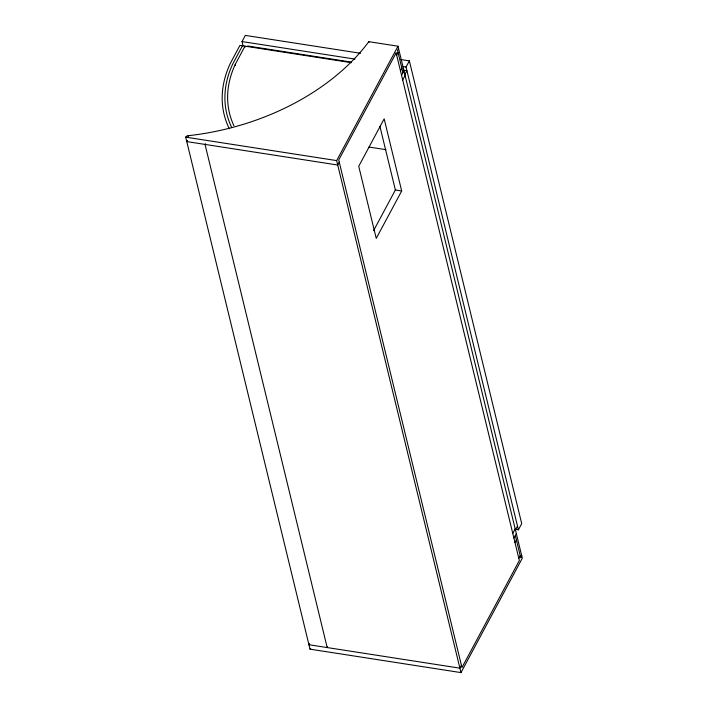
<?xml version="1.0" encoding="UTF-8"?>
<svg xmlns="http://www.w3.org/2000/svg" width="708" height="708" viewBox="0 0 708 708"><rect width="100%" height="100%" fill="white"/><g stroke="black" fill="none" stroke-linecap="round" stroke-linejoin="round"><path stroke-width="1.06" d="M242.455 45.763L232.693 64.083A145.503 98.89 -13.6 0 0 231.799 127.644M233.906 125.714A142.742 97.014 -13.6 0 1 235.251 64.419L244.977 46.153L245.198 47.029M243.065 45.861L242.021 41.568L245.331 35.4L360.469 53.277M205.409 143.706L205.028 144.414L327.185 647.563L327.565 646.846M460.979 672.6L336.663 160.592L397.993 46.206L368.815 41.684A205.727 139.821 -13.6 0 1 188.098 135.715A2.761 1.876 -13.6 0 0 185.691 137.148L310.007 649.156L460.979 672.6L522.309 558.214L397.993 46.206M398.533 48.427L397.515 50.321L402.958 72.72M339.265 162.176L337.743 165.026L186.77 141.582A2.761 1.876 -13.6 0 1 187.434 140.857M396.657 55.144L398.055 52.542M400.48 70.897L401.879 68.295M401.56 75.331L403.976 70.827M515.15 529.301L518.406 529.814L406.047 67.039L409.357 60.87L400.666 59.525M404.914 74.526L406.95 70.729L403.675 70.225M402.684 80.022L405.1 75.517M373.576 230.649L395.675 189.425M401.684 190.965L376.249 238.401L358.735 166.283L384.17 118.847L401.684 190.965L395.374 189.992L379.922 126.351M512.769 533.443L515.185 528.938M515.477 529.911L517.513 526.115M513.911 538.107L516.336 533.602M518.406 529.814L521.716 523.646L409.357 60.87M514.99 542.532L516.389 539.93M461.421 665.325L459.899 668.166L308.927 644.722A2.761 1.876 -13.6 0 1 309.591 644.006M518.814 558.293L520.212 555.683M521.769 556.001L520.752 557.895L515.318 535.496M242.021 41.568L354.991 59.109M402.79 66.534L406.047 67.039M247.65 45.993L351.301 62.092M351.301 62.667L239.932 45.374L230.144 63.738A148.264 100.766 -13.6 0 0 229.295 128.723M369.01 147.043L385.975 149.68M185.691 137.148L336.663 160.592M368.815 41.684L368.983 42.374M235.463 65.304L235.251 64.419M188.098 135.715L188.301 136.547M309.007 644.74A2.761 1.876 -13.6 0 1 309.67 644.014M186.85 141.6A2.761 1.876 -13.6 0 1 187.514 140.874M310.007 649.156A2.761 1.876 -13.6 0 1 310.67 648.431M396.117 52.932L338.725 159.964L461.961 667.538L519.353 560.506L396.117 52.932"/></g></svg>
